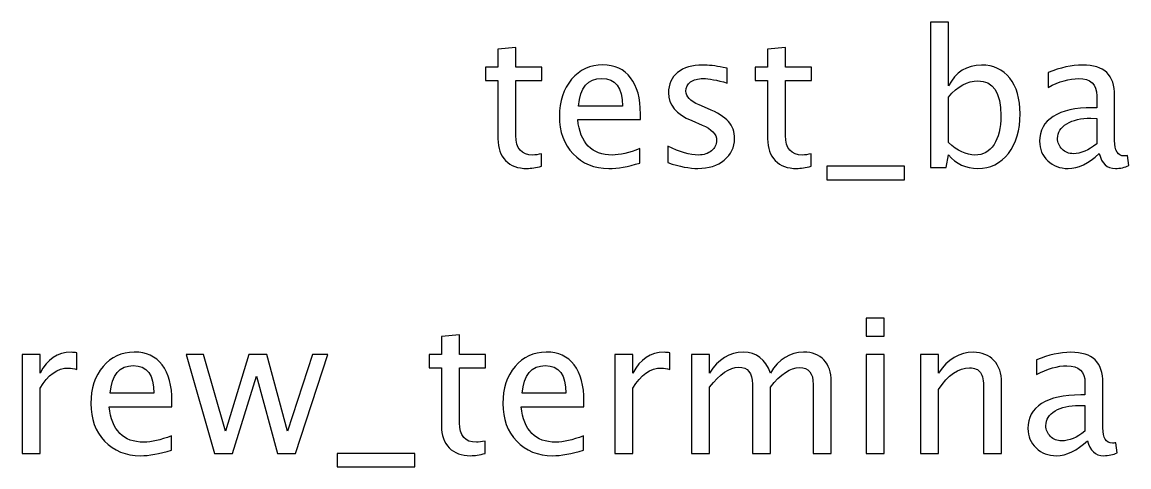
# Model space of a CAD drawing. Header units: centimetres. Extents: x -67 to 67, y -62 to 59.
# Drawn here: x -15.56 to -3.04, y -11.39 to -6.35 of the extents above; entities that cross this region are included whole.
import ezdxf

# ---------------------------------------------------------------- set-up
doc = ezdxf.new("R2010")
doc.units = ezdxf.units.CM
doc.header["$MEASUREMENT"] = 0
doc.layers.add('Layer 1', color=7, linetype='Continuous')

msp = doc.modelspace()

# ---------------------------------------------------------------- linework, layer by layer
at = {"layer": 'Layer 1'}
for points, knots in [([(-5.28445, -7.99811), (-5.28445, -7.99811), (-5.28445, -6.35346), (-5.28445, -6.35346), (-5.28445, -6.35346), (-5.28445, -6.35346), (-5.08125, -6.35346), (-5.08125, -6.35346), (-5.08125, -6.35346), (-5.08125, -6.35346), (-5.08125, -7.07559), (-5.08125, -7.07559), (-5.08125, -7.07559), (-4.99799, -6.91861), (-4.87276, -6.84029), (-4.70589, -6.84029), (-4.70589, -6.84029), (-4.57078, -6.84029), (-4.46459, -6.88933), (-4.38698, -6.98775), (-4.38698, -6.98775), (-4.30937, -7.08618), (-4.27056, -7.22059), (-4.27056, -7.39098), (-4.27056, -7.39098), (-4.27056, -7.57654), (-4.31466, -7.72647), (-4.4025, -7.84007), (-4.4025, -7.84007), (-4.49035, -7.95401), (-4.60606, -8.01081), (-4.74928, -8.01081), (-4.74928, -8.01081), (-4.88228, -8.01081), (-4.99305, -7.96001), (-5.08125, -7.85806), (-5.08125, -7.85806), (-5.08125, -7.85806), (-5.10594, -7.99811), (-5.10594, -7.99811), (-5.10594, -7.99811), (-5.10594, -7.99811), (-5.28445, -7.99811), (-5.28445, -7.99811)], [0, 0, 0, 0, 0.08333333, 0.08333333, 0.08333333, 0.08333333, 0.16666667, 0.16666667, 0.16666667, 0.16666667, 0.25, 0.25, 0.25, 0.25, 0.33333333, 0.33333333, 0.33333333, 0.33333333, 0.41666667, 0.41666667, 0.41666667, 0.41666667, 0.5, 0.5, 0.5, 0.5, 0.58333333, 0.58333333, 0.58333333, 0.58333333, 0.66666667, 0.66666667, 0.66666667, 0.66666667, 0.75, 0.75, 0.75, 0.75, 0.83333333, 0.83333333, 0.83333333, 0.83333333, 1, 1, 1, 1]), ([(-9.68289, -7.98506), (-9.74568, -8.00234), (-9.80036, -8.01081), (-9.84658, -8.01081), (-9.84658, -8.01081), (-9.95029, -8.01081), (-10.03108, -7.98118), (-10.08894, -7.92191), (-10.08894, -7.92191), (-10.14715, -7.86264), (-10.17607, -7.78045), (-10.17607, -7.67497), (-10.17607, -7.67497), (-10.17607, -7.67497), (-10.17607, -7.01598), (-10.17607, -7.01598), (-10.17607, -7.01598), (-10.17607, -7.01598), (-10.31648, -7.01598), (-10.31648, -7.01598), (-10.31648, -7.01598), (-10.31648, -7.01598), (-10.31648, -6.86357), (-10.31648, -6.86357), (-10.31648, -6.86357), (-10.31648, -6.86357), (-10.17607, -6.86357), (-10.17607, -6.86357), (-10.17607, -6.86357), (-10.17607, -6.86357), (-10.17607, -6.66073), (-10.17607, -6.66073), (-10.17607, -6.66073), (-10.17607, -6.66073), (-9.97287, -6.64132), (-9.97287, -6.64132), (-9.97287, -6.64132), (-9.97287, -6.64132), (-9.97287, -6.86357), (-9.97287, -6.86357), (-9.97287, -6.86357), (-9.97287, -6.86357), (-9.67866, -6.86357), (-9.67866, -6.86357), (-9.67866, -6.86357), (-9.67866, -6.86357), (-9.67866, -7.01598), (-9.67866, -7.01598), (-9.67866, -7.01598), (-9.67866, -7.01598), (-9.97287, -7.01598), (-9.97287, -7.01598), (-9.97287, -7.01598), (-9.97287, -7.01598), (-9.97287, -7.63828), (-9.97287, -7.63828), (-9.97287, -7.63828), (-9.97287, -7.78503), (-9.90902, -7.85841), (-9.78167, -7.85841), (-9.78167, -7.85841), (-9.7545, -7.85841), (-9.72169, -7.85382), (-9.68289, -7.845), (-9.68289, -7.845), (-9.68289, -7.845), (-9.68289, -7.98506), (-9.68289, -7.98506)], [0, 0, 0, 0, 0.05555556, 0.05555556, 0.05555556, 0.05555556, 0.11111111, 0.11111111, 0.11111111, 0.11111111, 0.16666667, 0.16666667, 0.16666667, 0.16666667, 0.22222222, 0.22222222, 0.22222222, 0.22222222, 0.27777778, 0.27777778, 0.27777778, 0.27777778, 0.33333333, 0.33333333, 0.33333333, 0.33333333, 0.38888889, 0.38888889, 0.38888889, 0.38888889, 0.44444444, 0.44444444, 0.44444444, 0.44444444, 0.5, 0.5, 0.5, 0.5, 0.55555556, 0.55555556, 0.55555556, 0.55555556, 0.61111111, 0.61111111, 0.61111111, 0.61111111, 0.66666667, 0.66666667, 0.66666667, 0.66666667, 0.72222222, 0.72222222, 0.72222222, 0.72222222, 0.77777778, 0.77777778, 0.77777778, 0.77777778, 0.83333333, 0.83333333, 0.83333333, 0.83333333, 0.88888889, 0.88888889, 0.88888889, 0.88888889, 1, 1, 1, 1]), ([(-6.63277, -7.98506), (-6.69556, -8.00234), (-6.75024, -8.01081), (-6.79646, -8.01081), (-6.79646, -8.01081), (-6.90017, -8.01081), (-6.98096, -7.98118), (-7.03882, -7.92191), (-7.03882, -7.92191), (-7.09703, -7.86264), (-7.12595, -7.78045), (-7.12595, -7.67497), (-7.12595, -7.67497), (-7.12595, -7.67497), (-7.12595, -7.01598), (-7.12595, -7.01598), (-7.12595, -7.01598), (-7.12595, -7.01598), (-7.26636, -7.01598), (-7.26636, -7.01598), (-7.26636, -7.01598), (-7.26636, -7.01598), (-7.26636, -6.86357), (-7.26636, -6.86357), (-7.26636, -6.86357), (-7.26636, -6.86357), (-7.12595, -6.86357), (-7.12595, -6.86357), (-7.12595, -6.86357), (-7.12595, -6.86357), (-7.12595, -6.66073), (-7.12595, -6.66073), (-7.12595, -6.66073), (-7.12595, -6.66073), (-6.92275, -6.64132), (-6.92275, -6.64132), (-6.92275, -6.64132), (-6.92275, -6.64132), (-6.92275, -6.86357), (-6.92275, -6.86357), (-6.92275, -6.86357), (-6.92275, -6.86357), (-6.62854, -6.86357), (-6.62854, -6.86357), (-6.62854, -6.86357), (-6.62854, -6.86357), (-6.62854, -7.01598), (-6.62854, -7.01598), (-6.62854, -7.01598), (-6.62854, -7.01598), (-6.92275, -7.01598), (-6.92275, -7.01598), (-6.92275, -7.01598), (-6.92275, -7.01598), (-6.92275, -7.63828), (-6.92275, -7.63828), (-6.92275, -7.63828), (-6.92275, -7.78503), (-6.8589, -7.85841), (-6.73155, -7.85841), (-6.73155, -7.85841), (-6.70438, -7.85841), (-6.67157, -7.85382), (-6.63277, -7.845), (-6.63277, -7.845), (-6.63277, -7.845), (-6.63277, -7.98506), (-6.63277, -7.98506)], [0, 0, 0, 0, 0.05555556, 0.05555556, 0.05555556, 0.05555556, 0.11111111, 0.11111111, 0.11111111, 0.11111111, 0.16666667, 0.16666667, 0.16666667, 0.16666667, 0.22222222, 0.22222222, 0.22222222, 0.22222222, 0.27777778, 0.27777778, 0.27777778, 0.27777778, 0.33333333, 0.33333333, 0.33333333, 0.33333333, 0.38888889, 0.38888889, 0.38888889, 0.38888889, 0.44444444, 0.44444444, 0.44444444, 0.44444444, 0.5, 0.5, 0.5, 0.5, 0.55555556, 0.55555556, 0.55555556, 0.55555556, 0.61111111, 0.61111111, 0.61111111, 0.61111111, 0.66666667, 0.66666667, 0.66666667, 0.66666667, 0.72222222, 0.72222222, 0.72222222, 0.72222222, 0.77777778, 0.77777778, 0.77777778, 0.77777778, 0.83333333, 0.83333333, 0.83333333, 0.83333333, 0.88888889, 0.88888889, 0.88888889, 0.88888889, 1, 1, 1, 1]), ([(-8.56953, -7.94943), (-8.70605, -7.99035), (-8.82282, -8.01081), (-8.92019, -8.01081), (-8.92019, -8.01081), (-9.08635, -8.01081), (-9.22146, -7.95578), (-9.32553, -7.84606), (-9.32553, -7.84606), (-9.4296, -7.73635), (-9.48181, -7.59418), (-9.48181, -7.4192), (-9.48181, -7.4192), (-9.48181, -7.24951), (-9.43595, -7.11017), (-9.34387, -7.00116), (-9.34387, -7.00116), (-9.2518, -6.8925), (-9.13397, -6.83817), (-8.99039, -6.83817), (-8.99039, -6.83817), (-8.85457, -6.83817), (-8.74944, -6.88651), (-8.67536, -6.98317), (-8.67536, -6.98317), (-8.60128, -7.07983), (-8.56423, -7.21671), (-8.56423, -7.39415), (-8.56423, -7.39415), (-8.56423, -7.39415), (-8.56529, -7.45624), (-8.56529, -7.45624), (-8.56529, -7.45624), (-8.56529, -7.45624), (-9.27438, -7.45624), (-9.27438, -7.45624), (-9.27438, -7.45624), (-9.24474, -7.72435), (-9.11386, -7.85841), (-8.88209, -7.85841), (-8.88209, -7.85841), (-8.79707, -7.85841), (-8.693, -7.83442), (-8.56953, -7.78644), (-8.56953, -7.78644), (-8.56953, -7.78644), (-8.56953, -7.94943), (-8.56953, -7.94943)], [0, 0, 0, 0, 0.07692308, 0.07692308, 0.07692308, 0.07692308, 0.15384615, 0.15384615, 0.15384615, 0.15384615, 0.23076923, 0.23076923, 0.23076923, 0.23076923, 0.30769231, 0.30769231, 0.30769231, 0.30769231, 0.38461538, 0.38461538, 0.38461538, 0.38461538, 0.46153846, 0.46153846, 0.46153846, 0.46153846, 0.53846154, 0.53846154, 0.53846154, 0.53846154, 0.61538462, 0.61538462, 0.61538462, 0.61538462, 0.69230769, 0.69230769, 0.69230769, 0.69230769, 0.76923077, 0.76923077, 0.76923077, 0.76923077, 0.84615385, 0.84615385, 0.84615385, 0.84615385, 1, 1, 1, 1]), ([(-8.25379, -7.94519), (-8.25379, -7.94519), (-8.25379, -7.75893), (-8.25379, -7.75893), (-8.25379, -7.75893), (-8.12079, -7.82525), (-8.00543, -7.85841), (-7.90701, -7.85841), (-7.90701, -7.85841), (-7.84844, -7.85841), (-7.79976, -7.84253), (-7.76131, -7.81078), (-7.76131, -7.81078), (-7.72286, -7.77939), (-7.70345, -7.73988), (-7.70345, -7.69225), (-7.70345, -7.69225), (-7.70345, -7.62275), (-7.75743, -7.56525), (-7.86538, -7.51974), (-7.86538, -7.51974), (-7.86538, -7.51974), (-7.98426, -7.4693), (-7.98426, -7.4693), (-7.98426, -7.4693), (-8.15959, -7.39662), (-8.24744, -7.2915), (-8.24744, -7.15497), (-8.24744, -7.15497), (-8.24744, -7.05725), (-8.21286, -6.98034), (-8.14372, -6.92425), (-8.14372, -6.92425), (-8.07458, -6.86816), (-7.97968, -6.84029), (-7.85938, -6.84029), (-7.85938, -6.84029), (-7.79694, -6.84029), (-7.71933, -6.84876), (-7.62725, -6.86604), (-7.62725, -6.86604), (-7.62725, -6.86604), (-7.58492, -6.87416), (-7.58492, -6.87416), (-7.58492, -6.87416), (-7.58492, -6.87416), (-7.58492, -7.04349), (-7.58492, -7.04349), (-7.58492, -7.04349), (-7.69816, -7.00963), (-7.78847, -6.99269), (-7.85585, -6.99269), (-7.85585, -6.99269), (-7.91512, -6.99269), (-7.96204, -7.00574), (-7.99767, -7.0315), (-7.99767, -7.0315), (-8.03295, -7.05725), (-8.05059, -7.09182), (-8.05059, -7.13521), (-8.05059, -7.13521), (-8.05059, -7.19624), (-8.0012, -7.2481), (-7.90207, -7.29008), (-7.90207, -7.29008), (-7.90207, -7.29008), (-7.80435, -7.33136), (-7.80435, -7.33136), (-7.80435, -7.33136), (-7.69357, -7.37793), (-7.61526, -7.42731), (-7.5694, -7.47917), (-7.5694, -7.47917), (-7.52318, -7.53103), (-7.50025, -7.59594), (-7.50025, -7.67355), (-7.50025, -7.67355), (-7.50025, -7.77198), (-7.53906, -7.85277), (-7.61702, -7.91591), (-7.61702, -7.91591), (-7.69463, -7.97906), (-7.79412, -8.01081), (-7.91512, -8.01081), (-7.91512, -8.01081), (-8.00825, -8.01081), (-8.12079, -7.98894), (-8.25379, -7.94519)], [0, 0, 0, 0, 0.04347826, 0.04347826, 0.04347826, 0.04347826, 0.08695652, 0.08695652, 0.08695652, 0.08695652, 0.13043478, 0.13043478, 0.13043478, 0.13043478, 0.17391304, 0.17391304, 0.17391304, 0.17391304, 0.2173913, 0.2173913, 0.2173913, 0.2173913, 0.26086957, 0.26086957, 0.26086957, 0.26086957, 0.30434783, 0.30434783, 0.30434783, 0.30434783, 0.34782609, 0.34782609, 0.34782609, 0.34782609, 0.39130435, 0.39130435, 0.39130435, 0.39130435, 0.43478261, 0.43478261, 0.43478261, 0.43478261, 0.47826087, 0.47826087, 0.47826087, 0.47826087, 0.52173913, 0.52173913, 0.52173913, 0.52173913, 0.56521739, 0.56521739, 0.56521739, 0.56521739, 0.60869565, 0.60869565, 0.60869565, 0.60869565, 0.65217391, 0.65217391, 0.65217391, 0.65217391, 0.69565217, 0.69565217, 0.69565217, 0.69565217, 0.73913043, 0.73913043, 0.73913043, 0.73913043, 0.7826087, 0.7826087, 0.7826087, 0.7826087, 0.82608696, 0.82608696, 0.82608696, 0.82608696, 0.86956522, 0.86956522, 0.86956522, 0.86956522, 0.91304348, 0.91304348, 0.91304348, 0.91304348, 1, 1, 1, 1]), ([(-3.37416, -7.84253), (-3.49622, -7.95472), (-3.61369, -8.01081), (-3.72658, -8.01081), (-3.72658, -8.01081), (-3.81936, -8.01081), (-3.89662, -7.98188), (-3.95765, -7.92367), (-3.95765, -7.92367), (-4.01903, -7.86547), (-4.04973, -7.79209), (-4.04973, -7.70354), (-4.04973, -7.70354), (-4.04973, -7.58113), (-3.99822, -7.48693), (-3.89521, -7.42132), (-3.89521, -7.42132), (-3.7922, -7.3557), (-3.64438, -7.32289), (-3.45177, -7.32289), (-3.45177, -7.32289), (-3.45177, -7.32289), (-3.40414, -7.32289), (-3.40414, -7.32289), (-3.40414, -7.32289), (-3.40414, -7.32289), (-3.40414, -7.18778), (-3.40414, -7.18778), (-3.40414, -7.18778), (-3.40414, -7.0576), (-3.47188, -6.99269), (-3.6077, -6.99269), (-3.6077, -6.99269), (-3.71282, -6.99269), (-3.82783, -7.02585), (-3.95236, -7.09218), (-3.95236, -7.09218), (-3.95236, -7.09218), (-3.95236, -6.92496), (-3.95236, -6.92496), (-3.95236, -6.92496), (-3.81548, -6.86851), (-3.68636, -6.84029), (-3.56536, -6.84029), (-3.56536, -6.84029), (-3.44083, -6.84029), (-3.34876, -6.86851), (-3.28984, -6.92531), (-3.28984, -6.92531), (-3.23058, -6.98211), (-3.20094, -7.0696), (-3.20094, -7.18778), (-3.20094, -7.18778), (-3.20094, -7.18778), (-3.20094, -7.69472), (-3.20094, -7.69472), (-3.20094, -7.69472), (-3.20094, -7.81078), (-3.16531, -7.86899), (-3.0937, -7.86899), (-3.0937, -7.86899), (-3.08488, -7.86899), (-3.07182, -7.86758), (-3.05454, -7.86476), (-3.05454, -7.86476), (-3.05454, -7.86476), (-3.04007, -7.97765), (-3.04007, -7.97765), (-3.04007, -7.97765), (-3.08629, -7.99987), (-3.13709, -8.01081), (-3.19283, -8.01081), (-3.19283, -8.01081), (-3.28773, -8.01081), (-3.34805, -7.95472), (-3.37416, -7.84253)], [0, 0, 0, 0, 0.05, 0.05, 0.05, 0.05, 0.1, 0.1, 0.1, 0.1, 0.15, 0.15, 0.15, 0.15, 0.2, 0.2, 0.2, 0.2, 0.25, 0.25, 0.25, 0.25, 0.3, 0.3, 0.3, 0.3, 0.35, 0.35, 0.35, 0.35, 0.4, 0.4, 0.4, 0.4, 0.45, 0.45, 0.45, 0.45, 0.5, 0.5, 0.5, 0.5, 0.55, 0.55, 0.55, 0.55, 0.6, 0.6, 0.6, 0.6, 0.65, 0.65, 0.65, 0.65, 0.7, 0.7, 0.7, 0.7, 0.75, 0.75, 0.75, 0.75, 0.8, 0.8, 0.8, 0.8, 0.85, 0.85, 0.85, 0.85, 0.9, 0.9, 0.9, 0.9, 1, 1, 1, 1]), ([(-9.26379, -7.30384), (-9.26379, -7.30384), (-8.76849, -7.30384), (-8.76849, -7.30384), (-8.76849, -7.30384), (-8.76849, -7.095), (-8.84646, -6.99058), (-9.00203, -6.99058), (-9.00203, -6.99058), (-9.15866, -6.99058), (-9.2458, -7.095), (-9.26379, -7.30384)], [0, 0, 0, 0, 0.25, 0.25, 0.25, 0.25, 0.5, 0.5, 0.5, 0.5, 1, 1, 1, 1]), ([(-5.08125, -7.718), (-4.97647, -7.81149), (-4.87664, -7.85841), (-4.78174, -7.85841), (-4.78174, -7.85841), (-4.68825, -7.85841), (-4.61593, -7.81925), (-4.56513, -7.74129), (-4.56513, -7.74129), (-4.51398, -7.66332), (-4.48858, -7.55361), (-4.48858, -7.41179), (-4.48858, -7.41179), (-4.48858, -7.14933), (-4.57537, -7.01809), (-4.74893, -7.01809), (-4.74893, -7.01809), (-4.86253, -7.01809), (-4.9733, -7.07948), (-5.08125, -7.20259), (-5.08125, -7.20259), (-5.08125, -7.20259), (-5.08125, -7.718), (-5.08125, -7.718)], [0, 0, 0, 0, 0.14285714, 0.14285714, 0.14285714, 0.14285714, 0.28571429, 0.28571429, 0.28571429, 0.28571429, 0.42857143, 0.42857143, 0.42857143, 0.42857143, 0.57142857, 0.57142857, 0.57142857, 0.57142857, 0.71428571, 0.71428571, 0.71428571, 0.71428571, 1, 1, 1, 1]), ([(-3.40414, -7.73176), (-3.40414, -7.73176), (-3.40414, -7.44354), (-3.40414, -7.44354), (-3.40414, -7.44354), (-3.40414, -7.44354), (-3.46941, -7.44143), (-3.46941, -7.44143), (-3.46941, -7.44143), (-3.5823, -7.44143), (-3.67331, -7.46224), (-3.74281, -7.50387), (-3.74281, -7.50387), (-3.81195, -7.54585), (-3.84653, -7.60123), (-3.84653, -7.67038), (-3.84653, -7.67038), (-3.84653, -7.71871), (-3.82924, -7.75963), (-3.79502, -7.79315), (-3.79502, -7.79315), (-3.76045, -7.82666), (-3.71847, -7.84359), (-3.66873, -7.84359), (-3.66873, -7.84359), (-3.58406, -7.84359), (-3.49586, -7.8062), (-3.40414, -7.73176)], [0, 0, 0, 0, 0.125, 0.125, 0.125, 0.125, 0.25, 0.25, 0.25, 0.25, 0.375, 0.375, 0.375, 0.375, 0.5, 0.5, 0.5, 0.5, 0.625, 0.625, 0.625, 0.625, 0.75, 0.75, 0.75, 0.75, 1, 1, 1, 1]), ([(-6.45709, -8.13781), (-6.45709, -8.13781), (-6.45709, -7.98541), (-6.45709, -7.98541), (-6.45709, -7.98541), (-6.45709, -7.98541), (-5.57656, -7.98541), (-5.57656, -7.98541), (-5.57656, -7.98541), (-5.57656, -7.98541), (-5.57656, -8.13781), (-5.57656, -8.13781), (-5.57656, -8.13781), (-5.57656, -8.13781), (-6.45709, -8.13781), (-6.45709, -8.13781)], [0, 0, 0, 0, 0.2, 0.2, 0.2, 0.2, 0.4, 0.4, 0.4, 0.4, 0.6, 0.6, 0.6, 0.6, 1, 1, 1, 1]), ([(-6.00995, -9.91087), (-6.00995, -9.91087), (-6.00995, -9.70767), (-6.00995, -9.70767), (-6.00995, -9.70767), (-6.00995, -9.70767), (-5.80675, -9.70767), (-5.80675, -9.70767), (-5.80675, -9.70767), (-5.80675, -9.70767), (-5.80675, -9.91087), (-5.80675, -9.91087), (-5.80675, -9.91087), (-5.80675, -9.91087), (-6.00995, -9.91087), (-6.00995, -9.91087)], [0, 0, 0, 0, 0.2, 0.2, 0.2, 0.2, 0.4, 0.4, 0.4, 0.4, 0.6, 0.6, 0.6, 0.6, 1, 1, 1, 1]), ([(-10.3216, -11.23767), (-10.38439, -11.25495), (-10.43907, -11.26342), (-10.48529, -11.26342), (-10.48529, -11.26342), (-10.589, -11.26342), (-10.66979, -11.23379), (-10.72765, -11.17452), (-10.72765, -11.17452), (-10.78586, -11.11525), (-10.81478, -11.03306), (-10.81478, -10.92758), (-10.81478, -10.92758), (-10.81478, -10.92758), (-10.81478, -10.26859), (-10.81478, -10.26859), (-10.81478, -10.26859), (-10.81478, -10.26859), (-10.95519, -10.26859), (-10.95519, -10.26859), (-10.95519, -10.26859), (-10.95519, -10.26859), (-10.95519, -10.11618), (-10.95519, -10.11618), (-10.95519, -10.11618), (-10.95519, -10.11618), (-10.81478, -10.11618), (-10.81478, -10.11618), (-10.81478, -10.11618), (-10.81478, -10.11618), (-10.81478, -9.91334), (-10.81478, -9.91334), (-10.81478, -9.91334), (-10.81478, -9.91334), (-10.61158, -9.89393), (-10.61158, -9.89393), (-10.61158, -9.89393), (-10.61158, -9.89393), (-10.61158, -10.11618), (-10.61158, -10.11618), (-10.61158, -10.11618), (-10.61158, -10.11618), (-10.31737, -10.11618), (-10.31737, -10.11618), (-10.31737, -10.11618), (-10.31737, -10.11618), (-10.31737, -10.26859), (-10.31737, -10.26859), (-10.31737, -10.26859), (-10.31737, -10.26859), (-10.61158, -10.26859), (-10.61158, -10.26859), (-10.61158, -10.26859), (-10.61158, -10.26859), (-10.61158, -10.89089), (-10.61158, -10.89089), (-10.61158, -10.89089), (-10.61158, -11.03764), (-10.54773, -11.11102), (-10.42038, -11.11102), (-10.42038, -11.11102), (-10.39321, -11.11102), (-10.3604, -11.10643), (-10.3216, -11.09761), (-10.3216, -11.09761), (-10.3216, -11.09761), (-10.3216, -11.23767), (-10.3216, -11.23767)], [0, 0, 0, 0, 0.05555556, 0.05555556, 0.05555556, 0.05555556, 0.11111111, 0.11111111, 0.11111111, 0.11111111, 0.16666667, 0.16666667, 0.16666667, 0.16666667, 0.22222222, 0.22222222, 0.22222222, 0.22222222, 0.27777778, 0.27777778, 0.27777778, 0.27777778, 0.33333333, 0.33333333, 0.33333333, 0.33333333, 0.38888889, 0.38888889, 0.38888889, 0.38888889, 0.44444444, 0.44444444, 0.44444444, 0.44444444, 0.5, 0.5, 0.5, 0.5, 0.55555556, 0.55555556, 0.55555556, 0.55555556, 0.61111111, 0.61111111, 0.61111111, 0.61111111, 0.66666667, 0.66666667, 0.66666667, 0.66666667, 0.72222222, 0.72222222, 0.72222222, 0.72222222, 0.77777778, 0.77777778, 0.77777778, 0.77777778, 0.83333333, 0.83333333, 0.83333333, 0.83333333, 0.88888889, 0.88888889, 0.88888889, 0.88888889, 1, 1, 1, 1]), ([(-15.55789, -11.23802), (-15.55789, -11.23802), (-15.55789, -10.11618), (-15.55789, -10.11618), (-15.55789, -10.11618), (-15.55789, -10.11618), (-15.35469, -10.11618), (-15.35469, -10.11618), (-15.35469, -10.11618), (-15.35469, -10.11618), (-15.35469, -10.3282), (-15.35469, -10.3282), (-15.35469, -10.3282), (-15.2739, -10.17122), (-15.15678, -10.0929), (-15.00297, -10.0929), (-15.00297, -10.0929), (-14.98216, -10.0929), (-14.96028, -10.09467), (-14.93771, -10.09819), (-14.93771, -10.09819), (-14.93771, -10.09819), (-14.93771, -10.28834), (-14.93771, -10.28834), (-14.93771, -10.28834), (-14.97298, -10.2767), (-15.00403, -10.2707), (-15.03084, -10.2707), (-15.03084, -10.2707), (-15.15996, -10.2707), (-15.26791, -10.3469), (-15.35469, -10.49965), (-15.35469, -10.49965), (-15.35469, -10.49965), (-15.35469, -11.23802), (-15.35469, -11.23802), (-15.35469, -11.23802), (-15.35469, -11.23802), (-15.55789, -11.23802), (-15.55789, -11.23802)], [0, 0, 0, 0, 0.09090909, 0.09090909, 0.09090909, 0.09090909, 0.18181818, 0.18181818, 0.18181818, 0.18181818, 0.27272727, 0.27272727, 0.27272727, 0.27272727, 0.36363636, 0.36363636, 0.36363636, 0.36363636, 0.45454545, 0.45454545, 0.45454545, 0.45454545, 0.54545455, 0.54545455, 0.54545455, 0.54545455, 0.63636364, 0.63636364, 0.63636364, 0.63636364, 0.72727273, 0.72727273, 0.72727273, 0.72727273, 0.81818182, 0.81818182, 0.81818182, 0.81818182, 1, 1, 1, 1]), ([(-13.86844, -11.20204), (-14.00496, -11.24296), (-14.12173, -11.26342), (-14.2191, -11.26342), (-14.2191, -11.26342), (-14.38526, -11.26342), (-14.52037, -11.20839), (-14.62444, -11.09867), (-14.62444, -11.09867), (-14.72851, -10.98896), (-14.78072, -10.84679), (-14.78072, -10.67181), (-14.78072, -10.67181), (-14.78072, -10.50212), (-14.73486, -10.36278), (-14.64278, -10.25377), (-14.64278, -10.25377), (-14.55071, -10.14511), (-14.43288, -10.09078), (-14.2893, -10.09078), (-14.2893, -10.09078), (-14.15348, -10.09078), (-14.04835, -10.13912), (-13.97427, -10.23578), (-13.97427, -10.23578), (-13.90019, -10.33244), (-13.86314, -10.46932), (-13.86314, -10.64676), (-13.86314, -10.64676), (-13.86314, -10.64676), (-13.8642, -10.70885), (-13.8642, -10.70885), (-13.8642, -10.70885), (-13.8642, -10.70885), (-14.57329, -10.70885), (-14.57329, -10.70885), (-14.57329, -10.70885), (-14.54365, -10.97696), (-14.41277, -11.11102), (-14.181, -11.11102), (-14.181, -11.11102), (-14.09598, -11.11102), (-13.99191, -11.08703), (-13.86844, -11.03905), (-13.86844, -11.03905), (-13.86844, -11.03905), (-13.86844, -11.20204), (-13.86844, -11.20204)], [0, 0, 0, 0, 0.07692308, 0.07692308, 0.07692308, 0.07692308, 0.15384615, 0.15384615, 0.15384615, 0.15384615, 0.23076923, 0.23076923, 0.23076923, 0.23076923, 0.30769231, 0.30769231, 0.30769231, 0.30769231, 0.38461538, 0.38461538, 0.38461538, 0.38461538, 0.46153846, 0.46153846, 0.46153846, 0.46153846, 0.53846154, 0.53846154, 0.53846154, 0.53846154, 0.61538462, 0.61538462, 0.61538462, 0.61538462, 0.69230769, 0.69230769, 0.69230769, 0.69230769, 0.76923077, 0.76923077, 0.76923077, 0.76923077, 0.84615385, 0.84615385, 0.84615385, 0.84615385, 1, 1, 1, 1]), ([(-13.38125, -11.23802), (-13.38125, -11.23802), (-13.70298, -10.11618), (-13.70298, -10.11618), (-13.70298, -10.11618), (-13.70298, -10.11618), (-13.50472, -10.11618), (-13.50472, -10.11618), (-13.50472, -10.11618), (-13.50472, -10.11618), (-13.25813, -10.98719), (-13.25813, -10.98719), (-13.25813, -10.98719), (-13.25813, -10.98719), (-12.99213, -10.11618), (-12.99213, -10.11618), (-12.99213, -10.11618), (-12.99213, -10.11618), (-12.78893, -10.11618), (-12.78893, -10.11618), (-12.78893, -10.11618), (-12.78893, -10.11618), (-12.55504, -10.98578), (-12.55504, -10.98578), (-12.55504, -10.98578), (-12.55504, -10.98578), (-12.27211, -10.11618), (-12.27211, -10.11618), (-12.27211, -10.11618), (-12.27211, -10.11618), (-12.09854, -10.11618), (-12.09854, -10.11618), (-12.09854, -10.11618), (-12.09854, -10.11618), (-12.46473, -11.23802), (-12.46473, -11.23802), (-12.46473, -11.23802), (-12.46473, -11.23802), (-12.66793, -11.23802), (-12.66793, -11.23802), (-12.66793, -11.23802), (-12.66793, -11.23802), (-12.90852, -10.36313), (-12.90852, -10.36313), (-12.90852, -10.36313), (-12.90852, -10.36313), (-13.17805, -11.23802), (-13.17805, -11.23802), (-13.17805, -11.23802), (-13.17805, -11.23802), (-13.38125, -11.23802), (-13.38125, -11.23802)], [0, 0, 0, 0, 0.07142857, 0.07142857, 0.07142857, 0.07142857, 0.14285714, 0.14285714, 0.14285714, 0.14285714, 0.21428571, 0.21428571, 0.21428571, 0.21428571, 0.28571429, 0.28571429, 0.28571429, 0.28571429, 0.35714286, 0.35714286, 0.35714286, 0.35714286, 0.42857143, 0.42857143, 0.42857143, 0.42857143, 0.5, 0.5, 0.5, 0.5, 0.57142857, 0.57142857, 0.57142857, 0.57142857, 0.64285714, 0.64285714, 0.64285714, 0.64285714, 0.71428571, 0.71428571, 0.71428571, 0.71428571, 0.78571429, 0.78571429, 0.78571429, 0.78571429, 0.85714286, 0.85714286, 0.85714286, 0.85714286, 1, 1, 1, 1]), ([(-9.20824, -11.20204), (-9.34476, -11.24296), (-9.46153, -11.26342), (-9.5589, -11.26342), (-9.5589, -11.26342), (-9.72506, -11.26342), (-9.86017, -11.20839), (-9.96424, -11.09867), (-9.96424, -11.09867), (-10.06831, -10.98896), (-10.12052, -10.84679), (-10.12052, -10.67181), (-10.12052, -10.67181), (-10.12052, -10.50212), (-10.07466, -10.36278), (-9.98258, -10.25377), (-9.98258, -10.25377), (-9.89051, -10.14511), (-9.77268, -10.09078), (-9.6291, -10.09078), (-9.6291, -10.09078), (-9.49328, -10.09078), (-9.38815, -10.13912), (-9.31407, -10.23578), (-9.31407, -10.23578), (-9.23999, -10.33244), (-9.20294, -10.46932), (-9.20294, -10.64676), (-9.20294, -10.64676), (-9.20294, -10.64676), (-9.204, -10.70885), (-9.204, -10.70885), (-9.204, -10.70885), (-9.204, -10.70885), (-9.91309, -10.70885), (-9.91309, -10.70885), (-9.91309, -10.70885), (-9.88345, -10.97696), (-9.75257, -11.11102), (-9.5208, -11.11102), (-9.5208, -11.11102), (-9.43578, -11.11102), (-9.33171, -11.08703), (-9.20824, -11.03905), (-9.20824, -11.03905), (-9.20824, -11.03905), (-9.20824, -11.20204), (-9.20824, -11.20204)], [0, 0, 0, 0, 0.07692308, 0.07692308, 0.07692308, 0.07692308, 0.15384615, 0.15384615, 0.15384615, 0.15384615, 0.23076923, 0.23076923, 0.23076923, 0.23076923, 0.30769231, 0.30769231, 0.30769231, 0.30769231, 0.38461538, 0.38461538, 0.38461538, 0.38461538, 0.46153846, 0.46153846, 0.46153846, 0.46153846, 0.53846154, 0.53846154, 0.53846154, 0.53846154, 0.61538462, 0.61538462, 0.61538462, 0.61538462, 0.69230769, 0.69230769, 0.69230769, 0.69230769, 0.76923077, 0.76923077, 0.76923077, 0.76923077, 0.84615385, 0.84615385, 0.84615385, 0.84615385, 1, 1, 1, 1]), ([(-8.85228, -11.23802), (-8.85228, -11.23802), (-8.85228, -10.11618), (-8.85228, -10.11618), (-8.85228, -10.11618), (-8.85228, -10.11618), (-8.64908, -10.11618), (-8.64908, -10.11618), (-8.64908, -10.11618), (-8.64908, -10.11618), (-8.64908, -10.3282), (-8.64908, -10.3282), (-8.64908, -10.3282), (-8.56829, -10.17122), (-8.45117, -10.0929), (-8.29736, -10.0929), (-8.29736, -10.0929), (-8.27655, -10.0929), (-8.25467, -10.09467), (-8.2321, -10.09819), (-8.2321, -10.09819), (-8.2321, -10.09819), (-8.2321, -10.28834), (-8.2321, -10.28834), (-8.2321, -10.28834), (-8.26737, -10.2767), (-8.29842, -10.2707), (-8.32523, -10.2707), (-8.32523, -10.2707), (-8.45435, -10.2707), (-8.5623, -10.3469), (-8.64908, -10.49965), (-8.64908, -10.49965), (-8.64908, -10.49965), (-8.64908, -11.23802), (-8.64908, -11.23802), (-8.64908, -11.23802), (-8.64908, -11.23802), (-8.85228, -11.23802), (-8.85228, -11.23802)], [0, 0, 0, 0, 0.09090909, 0.09090909, 0.09090909, 0.09090909, 0.18181818, 0.18181818, 0.18181818, 0.18181818, 0.27272727, 0.27272727, 0.27272727, 0.27272727, 0.36363636, 0.36363636, 0.36363636, 0.36363636, 0.45454545, 0.45454545, 0.45454545, 0.45454545, 0.54545455, 0.54545455, 0.54545455, 0.54545455, 0.63636364, 0.63636364, 0.63636364, 0.63636364, 0.72727273, 0.72727273, 0.72727273, 0.72727273, 0.81818182, 0.81818182, 0.81818182, 0.81818182, 1, 1, 1, 1]), ([(-7.98621, -11.23802), (-7.98621, -11.23802), (-7.98621, -10.11618), (-7.98621, -10.11618), (-7.98621, -10.11618), (-7.98621, -10.11618), (-7.78301, -10.11618), (-7.78301, -10.11618), (-7.78301, -10.11618), (-7.78301, -10.11618), (-7.78301, -10.3282), (-7.78301, -10.3282), (-7.78301, -10.3282), (-7.68388, -10.17122), (-7.55688, -10.0929), (-7.4013, -10.0929), (-7.4013, -10.0929), (-7.25137, -10.0929), (-7.14942, -10.17122), (-7.09509, -10.3282), (-7.09509, -10.3282), (-6.99878, -10.16981), (-6.87319, -10.09078), (-6.71903, -10.09078), (-6.71903, -10.09078), (-6.6206, -10.09078), (-6.54405, -10.11971), (-6.48937, -10.17792), (-6.48937, -10.17792), (-6.43469, -10.23613), (-6.40717, -10.31762), (-6.40717, -10.4224), (-6.40717, -10.4224), (-6.40717, -10.4224), (-6.40717, -11.23802), (-6.40717, -11.23802), (-6.40717, -11.23802), (-6.40717, -11.23802), (-6.61037, -11.23802), (-6.61037, -11.23802), (-6.61037, -11.23802), (-6.61037, -11.23802), (-6.61037, -10.45591), (-6.61037, -10.45591), (-6.61037, -10.45591), (-6.61037, -10.3282), (-6.66117, -10.26435), (-6.76277, -10.26435), (-6.76277, -10.26435), (-6.86826, -10.26435), (-6.97903, -10.33879), (-7.09509, -10.48801), (-7.09509, -10.48801), (-7.09509, -10.48801), (-7.09509, -11.23802), (-7.09509, -11.23802), (-7.09509, -11.23802), (-7.09509, -11.23802), (-7.29829, -11.23802), (-7.29829, -11.23802), (-7.29829, -11.23802), (-7.29829, -11.23802), (-7.29829, -10.4552), (-7.29829, -10.4552), (-7.29829, -10.4552), (-7.29829, -10.32644), (-7.3498, -10.26224), (-7.45316, -10.26224), (-7.45316, -10.26224), (-7.55582, -10.26224), (-7.66589, -10.33702), (-7.78301, -10.48695), (-7.78301, -10.48695), (-7.78301, -10.48695), (-7.78301, -11.23802), (-7.78301, -11.23802), (-7.78301, -11.23802), (-7.78301, -11.23802), (-7.98621, -11.23802), (-7.98621, -11.23802)], [0, 0, 0, 0, 0.04761905, 0.04761905, 0.04761905, 0.04761905, 0.0952381, 0.0952381, 0.0952381, 0.0952381, 0.14285714, 0.14285714, 0.14285714, 0.14285714, 0.19047619, 0.19047619, 0.19047619, 0.19047619, 0.23809524, 0.23809524, 0.23809524, 0.23809524, 0.28571429, 0.28571429, 0.28571429, 0.28571429, 0.33333333, 0.33333333, 0.33333333, 0.33333333, 0.38095238, 0.38095238, 0.38095238, 0.38095238, 0.42857143, 0.42857143, 0.42857143, 0.42857143, 0.47619048, 0.47619048, 0.47619048, 0.47619048, 0.52380952, 0.52380952, 0.52380952, 0.52380952, 0.57142857, 0.57142857, 0.57142857, 0.57142857, 0.61904762, 0.61904762, 0.61904762, 0.61904762, 0.66666667, 0.66666667, 0.66666667, 0.66666667, 0.71428571, 0.71428571, 0.71428571, 0.71428571, 0.76190476, 0.76190476, 0.76190476, 0.76190476, 0.80952381, 0.80952381, 0.80952381, 0.80952381, 0.85714286, 0.85714286, 0.85714286, 0.85714286, 0.9047619, 0.9047619, 0.9047619, 0.9047619, 1, 1, 1, 1]), ([(-6.00995, -11.23802), (-6.00995, -11.23802), (-6.00995, -10.11618), (-6.00995, -10.11618), (-6.00995, -10.11618), (-6.00995, -10.11618), (-5.80675, -10.11618), (-5.80675, -10.11618), (-5.80675, -10.11618), (-5.80675, -10.11618), (-5.80675, -11.23802), (-5.80675, -11.23802), (-5.80675, -11.23802), (-5.80675, -11.23802), (-6.00995, -11.23802), (-6.00995, -11.23802)], [0, 0, 0, 0, 0.2, 0.2, 0.2, 0.2, 0.4, 0.4, 0.4, 0.4, 0.6, 0.6, 0.6, 0.6, 1, 1, 1, 1]), ([(-5.39823, -11.23802), (-5.39823, -11.23802), (-5.39823, -10.11618), (-5.39823, -10.11618), (-5.39823, -10.11618), (-5.39823, -10.11618), (-5.19503, -10.11618), (-5.19503, -10.11618), (-5.19503, -10.11618), (-5.19503, -10.11618), (-5.19503, -10.3282), (-5.19503, -10.3282), (-5.19503, -10.3282), (-5.08743, -10.17122), (-4.95549, -10.0929), (-4.79956, -10.0929), (-4.79956, -10.0929), (-4.70149, -10.0929), (-4.62353, -10.12359), (-4.56603, -10.18533), (-4.56603, -10.18533), (-4.50852, -10.24671), (-4.47959, -10.32962), (-4.47959, -10.43333), (-4.47959, -10.43333), (-4.47959, -10.43333), (-4.47959, -11.23802), (-4.47959, -11.23802), (-4.47959, -11.23802), (-4.47959, -11.23802), (-4.6828, -11.23802), (-4.6828, -11.23802), (-4.6828, -11.23802), (-4.6828, -11.23802), (-4.6828, -10.49965), (-4.6828, -10.49965), (-4.6828, -10.49965), (-4.6828, -10.4164), (-4.69514, -10.35713), (-4.71948, -10.32185), (-4.71948, -10.32185), (-4.74418, -10.28622), (-4.78475, -10.26859), (-4.84155, -10.26859), (-4.84155, -10.26859), (-4.96643, -10.26859), (-5.08426, -10.35008), (-5.19503, -10.51306), (-5.19503, -10.51306), (-5.19503, -10.51306), (-5.19503, -11.23802), (-5.19503, -11.23802), (-5.19503, -11.23802), (-5.19503, -11.23802), (-5.39823, -11.23802), (-5.39823, -11.23802)], [0, 0, 0, 0, 0.06666667, 0.06666667, 0.06666667, 0.06666667, 0.13333333, 0.13333333, 0.13333333, 0.13333333, 0.2, 0.2, 0.2, 0.2, 0.26666667, 0.26666667, 0.26666667, 0.26666667, 0.33333333, 0.33333333, 0.33333333, 0.33333333, 0.4, 0.4, 0.4, 0.4, 0.46666667, 0.46666667, 0.46666667, 0.46666667, 0.53333333, 0.53333333, 0.53333333, 0.53333333, 0.6, 0.6, 0.6, 0.6, 0.66666667, 0.66666667, 0.66666667, 0.66666667, 0.73333333, 0.73333333, 0.73333333, 0.73333333, 0.8, 0.8, 0.8, 0.8, 0.86666667, 0.86666667, 0.86666667, 0.86666667, 1, 1, 1, 1]), ([(-3.50628, -11.09514), (-3.62834, -11.20733), (-3.74581, -11.26342), (-3.8587, -11.26342), (-3.8587, -11.26342), (-3.95148, -11.26342), (-4.02874, -11.23449), (-4.08977, -11.17628), (-4.08977, -11.17628), (-4.15115, -11.11808), (-4.18185, -11.0447), (-4.18185, -10.95615), (-4.18185, -10.95615), (-4.18185, -10.83374), (-4.13034, -10.73954), (-4.02733, -10.67393), (-4.02733, -10.67393), (-3.92432, -10.60831), (-3.7765, -10.5755), (-3.58389, -10.5755), (-3.58389, -10.5755), (-3.58389, -10.5755), (-3.53626, -10.5755), (-3.53626, -10.5755), (-3.53626, -10.5755), (-3.53626, -10.5755), (-3.53626, -10.44039), (-3.53626, -10.44039), (-3.53626, -10.44039), (-3.53626, -10.31021), (-3.604, -10.2453), (-3.73982, -10.2453), (-3.73982, -10.2453), (-3.84494, -10.2453), (-3.95995, -10.27846), (-4.08448, -10.34479), (-4.08448, -10.34479), (-4.08448, -10.34479), (-4.08448, -10.17757), (-4.08448, -10.17757), (-4.08448, -10.17757), (-3.9476, -10.12112), (-3.81848, -10.0929), (-3.69748, -10.0929), (-3.69748, -10.0929), (-3.57295, -10.0929), (-3.48088, -10.12112), (-3.42196, -10.17792), (-3.42196, -10.17792), (-3.3627, -10.23472), (-3.33306, -10.32221), (-3.33306, -10.44039), (-3.33306, -10.44039), (-3.33306, -10.44039), (-3.33306, -10.94733), (-3.33306, -10.94733), (-3.33306, -10.94733), (-3.33306, -11.06339), (-3.29743, -11.1216), (-3.22582, -11.1216), (-3.22582, -11.1216), (-3.217, -11.1216), (-3.20394, -11.12019), (-3.18666, -11.11737), (-3.18666, -11.11737), (-3.18666, -11.11737), (-3.17219, -11.23026), (-3.17219, -11.23026), (-3.17219, -11.23026), (-3.21841, -11.25248), (-3.26921, -11.26342), (-3.32495, -11.26342), (-3.32495, -11.26342), (-3.41985, -11.26342), (-3.48017, -11.20733), (-3.50628, -11.09514)], [0, 0, 0, 0, 0.05, 0.05, 0.05, 0.05, 0.1, 0.1, 0.1, 0.1, 0.15, 0.15, 0.15, 0.15, 0.2, 0.2, 0.2, 0.2, 0.25, 0.25, 0.25, 0.25, 0.3, 0.3, 0.3, 0.3, 0.35, 0.35, 0.35, 0.35, 0.4, 0.4, 0.4, 0.4, 0.45, 0.45, 0.45, 0.45, 0.5, 0.5, 0.5, 0.5, 0.55, 0.55, 0.55, 0.55, 0.6, 0.6, 0.6, 0.6, 0.65, 0.65, 0.65, 0.65, 0.7, 0.7, 0.7, 0.7, 0.75, 0.75, 0.75, 0.75, 0.8, 0.8, 0.8, 0.8, 0.85, 0.85, 0.85, 0.85, 0.9, 0.9, 0.9, 0.9, 1, 1, 1, 1]), ([(-14.5627, -10.55645), (-14.5627, -10.55645), (-14.0674, -10.55645), (-14.0674, -10.55645), (-14.0674, -10.55645), (-14.0674, -10.34761), (-14.14537, -10.24319), (-14.30094, -10.24319), (-14.30094, -10.24319), (-14.45757, -10.24319), (-14.54471, -10.34761), (-14.5627, -10.55645)], [0, 0, 0, 0, 0.25, 0.25, 0.25, 0.25, 0.5, 0.5, 0.5, 0.5, 1, 1, 1, 1]), ([(-9.9025, -10.55645), (-9.9025, -10.55645), (-9.4072, -10.55645), (-9.4072, -10.55645), (-9.4072, -10.55645), (-9.4072, -10.34761), (-9.48517, -10.24319), (-9.64074, -10.24319), (-9.64074, -10.24319), (-9.79737, -10.24319), (-9.88451, -10.34761), (-9.9025, -10.55645)], [0, 0, 0, 0, 0.25, 0.25, 0.25, 0.25, 0.5, 0.5, 0.5, 0.5, 1, 1, 1, 1]), ([(-3.53626, -10.98437), (-3.53626, -10.98437), (-3.53626, -10.69615), (-3.53626, -10.69615), (-3.53626, -10.69615), (-3.53626, -10.69615), (-3.60153, -10.69404), (-3.60153, -10.69404), (-3.60153, -10.69404), (-3.71442, -10.69404), (-3.80543, -10.71485), (-3.87493, -10.75648), (-3.87493, -10.75648), (-3.94407, -10.79846), (-3.97865, -10.85384), (-3.97865, -10.92299), (-3.97865, -10.92299), (-3.97865, -10.97132), (-3.96136, -11.01224), (-3.92714, -11.04576), (-3.92714, -11.04576), (-3.89257, -11.07927), (-3.85059, -11.0962), (-3.80085, -11.0962), (-3.80085, -11.0962), (-3.71618, -11.0962), (-3.62798, -11.05881), (-3.53626, -10.98437)], [0, 0, 0, 0, 0.125, 0.125, 0.125, 0.125, 0.25, 0.25, 0.25, 0.25, 0.375, 0.375, 0.375, 0.375, 0.5, 0.5, 0.5, 0.5, 0.625, 0.625, 0.625, 0.625, 0.75, 0.75, 0.75, 0.75, 1, 1, 1, 1]), ([(-11.99589, -11.39042), (-11.99589, -11.39042), (-11.99589, -11.23802), (-11.99589, -11.23802), (-11.99589, -11.23802), (-11.99589, -11.23802), (-11.11536, -11.23802), (-11.11536, -11.23802), (-11.11536, -11.23802), (-11.11536, -11.23802), (-11.11536, -11.39042), (-11.11536, -11.39042), (-11.11536, -11.39042), (-11.11536, -11.39042), (-11.99589, -11.39042), (-11.99589, -11.39042)], [0, 0, 0, 0, 0.2, 0.2, 0.2, 0.2, 0.4, 0.4, 0.4, 0.4, 0.6, 0.6, 0.6, 0.6, 1, 1, 1, 1])]:
    msp.add_open_spline(points, degree=3, knots=knots, dxfattribs=at)

doc.saveas('drawing.dxf')
